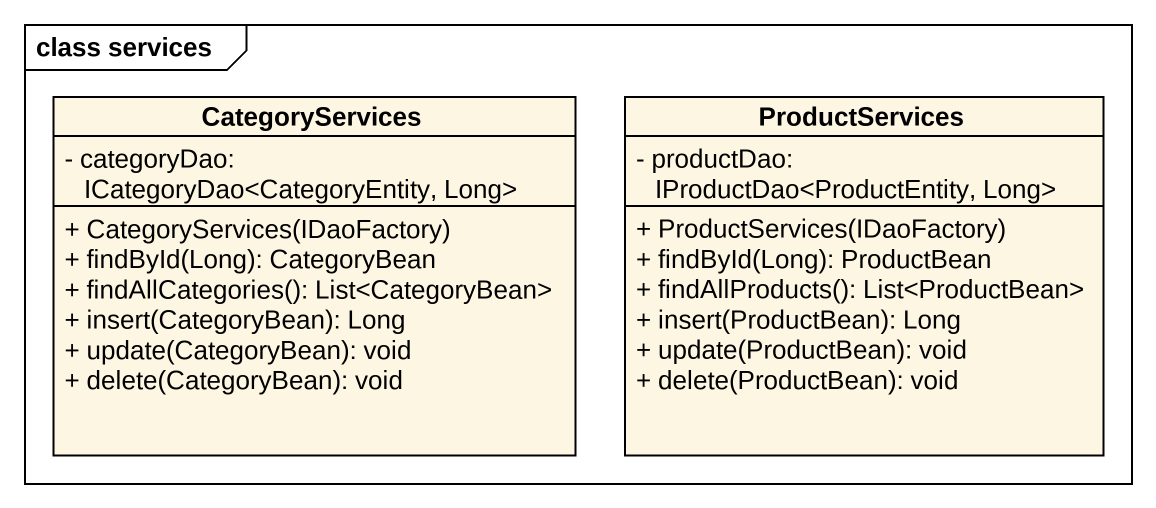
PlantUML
@startuml
mainframe class services
hide circle
hide empty members
skinparam classAttributeIconSize 0
class CategoryServices {
  - categoryDao: ICategoryDao<CategoryEntity, Long>
  + CategoryServices(IDaoFactory)
  + findById(Long): CategoryBean
  + findAllCategories(): List<CategoryBean>
  + insert(CategoryBean): Long
  + update(CategoryBean): void
  + delete(CategoryBean): void
}
class ProductServices {
  - productDao: IProductDao<ProductEntity, Long>
  + ProductServices(IDaoFactory)
  + findById(Long): ProductBean
  + findAllProducts(): List<ProductBean>
  + insert(ProductBean): Long
  + update(ProductBean): void
  + delete(ProductBean): void
}
@enduml
